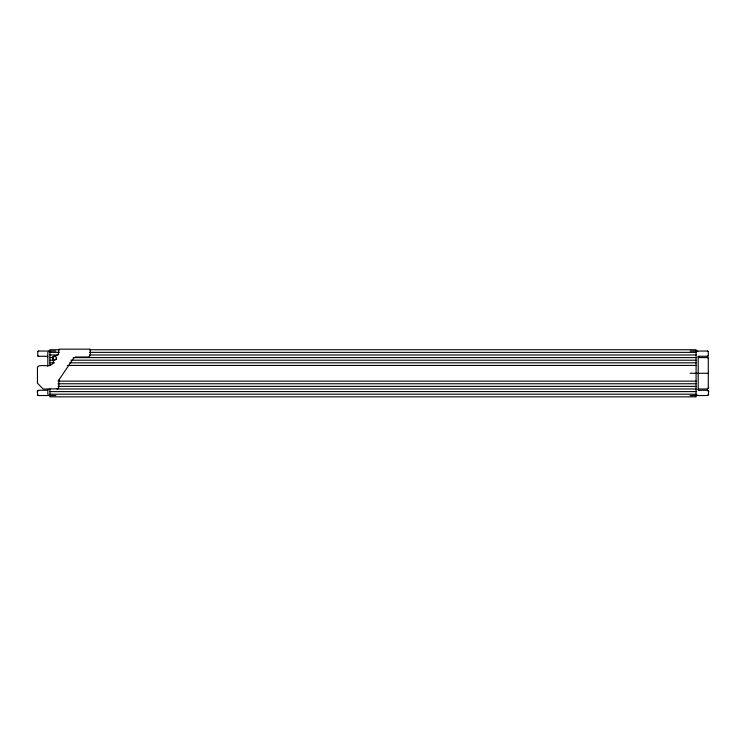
<?xml version="1.0" encoding="UTF-8"?>
<svg xmlns="http://www.w3.org/2000/svg" width="746" height="746" viewBox="0 0 746 746"><rect width="100%" height="100%" fill="white"/><g stroke="black" fill="none" stroke-linecap="round" stroke-linejoin="round"><path stroke-width="1.12" d="M52.957 358.276L52.957 357.297L54.654 356.308L56.351 357.297L56.351 359.255L54.654 360.234L52.957 359.255L52.957 357.297M56.351 359.255L56.351 358.276M708.28 355.898L708.28 351.431M708.28 388.601L708.28 357.977M708.7 387.678L707.357 388.983M708.28 395.138L708.663 391.603L707.357 390.289M708.7 394.214L707.357 395.529M37.738 351.45L37.738 355.889M37.738 395.128L37.3 391.603L38.643 390.289M37.337 391.603L37.738 390.69M47.819 389.766L47.296 390.289L38.605 390.289M698.181 389.505L698.704 388.983L707.394 388.983M707.394 390.289L698.704 390.289L698.181 389.766L698.181 356.802L698.704 356.28L707.394 356.28M698.181 356.802L698.834 356.28M37.692 351.45L38.643 351.049M49.124 351.049L47.819 352.364L47.819 366.314M707.357 356.28L708.318 355.898M696.876 395.529L697.799 395.138M59.223 349.743L49.917 349.743L49.917 365.568M89.501 349.743L696.083 349.743L696.083 396.835L49.917 396.835L49.917 388.983M38.605 351.049L55.847 351.049M690.153 351.049L707.394 351.049M49.917 352.364L59.223 352.364M89.501 352.364L696.083 352.364M49.917 354.975L58.067 354.975M89.501 354.975L696.083 354.975M38.605 356.28L47.296 356.28L47.819 356.802M49.917 357.595L53.404 357.595M73.201 357.595L696.083 357.595M707.394 357.595L698.704 357.595L698.181 357.064M49.917 360.206L54.57 360.206M70.87 360.206L696.083 360.206M49.917 362.826L54.57 362.826M69.704 362.826L696.083 362.826M67.373 365.437L696.083 365.437M690.153 373.289L698.181 373.289M698.965 373.289L708.7 373.289M58.067 381.141L696.083 381.141M58.067 383.752L696.083 383.752M58.067 386.372L696.083 386.372M56.901 388.983L696.083 388.983M49.917 391.603L696.083 391.603M49.917 394.214L696.083 394.214M38.605 395.529L55.847 395.529M690.153 395.529L707.394 395.529M707.357 351.049L708.318 351.431M696.876 351.049L697.799 351.431M707.357 357.595L708.318 357.977M37.692 355.889L38.643 356.28M49.124 395.529L47.819 394.214L47.819 389.561M37.692 395.128L38.643 395.529M698.181 389.766L698.834 390.289M708.28 390.68L708.663 391.603M58.85 380.031L58.85 387.099L57.992 388.797L43.221 389.039L37.449 383.248L37.449 367.741L38.074 366.277C42.96 364.057 50.206 368.226 53.572 362.472L52.369 357.707L53.143 356.383L56.398 355.534L58.337 354.201L59.111 349.165L90.247 349.165L90.247 354.919L89.613 356.383L88.149 357.017L75.532 357.017L73.817 357.912L58.85 380.031"/></g></svg>
